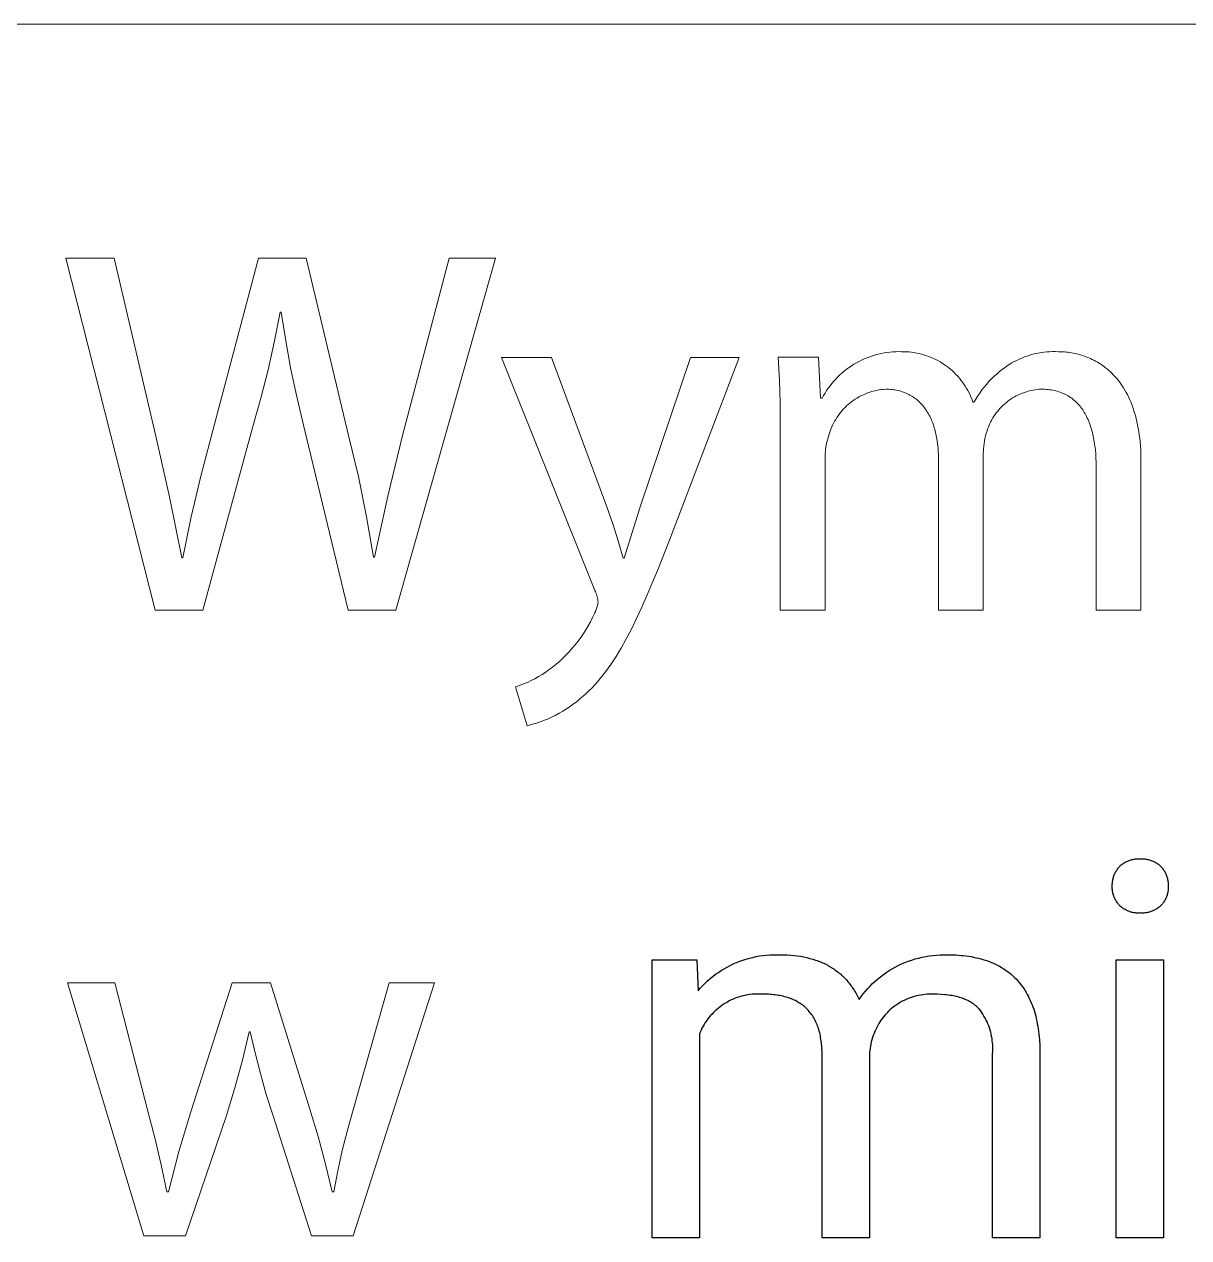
# Model space of a CAD drawing. Header units: millimetres. Extents: x 1422 to 6060, y -58 to 3182.
# Drawn here: x 5673.8 to 5777.3, y 352.6 to 460.5 of the extents above; entities that cross this region are included whole.
import ezdxf

# ---------------------------------------------------------------- set-up
doc = ezdxf.new("R2010")
doc.units = ezdxf.units.MM
doc.header["$MEASUREMENT"] = 0
doc.layers.add('Domyślny', color=7, linetype='Continuous', true_color=0x000000)

msp = doc.modelspace()

# ---------------------------------------------------------------- linework, layer by layer
at = {"layer": 'Domyślny', "color": 18, "lineweight": 15, "true_color": 0x000000}
for p, q in [((6055.35, 460.5), (4307.18, 460.5)), ((5685.45, 408.42), (5677.5, 439.71)), ((5677.5, 439.71), (5681.78, 439.71)), ((5681.78, 439.71), (5685.49, 423.88)), ((5690.46, 423.93), (5694.64, 439.71)), ((5694.64, 439.71), (5698.86, 439.71)), ((5698.86, 439.71), (5702.67, 423.84)), ((5715.71, 439.71), (5706.84, 408.42)), ((5707.44, 423.93), (5711.57, 439.71)), ((5711.57, 439.71), (5715.71, 439.71)), ((5696.54, 434.92), (5696.04, 432.35)), ((5696.65, 434.92), (5696.54, 434.92)), ((5697.05, 432.35), (5696.65, 434.92)), ((5696.04, 432.35), (5695.48, 429.79)), ((5697.51, 429.8), (5697.05, 432.35)), ((5724.54, 410.18), (5716.24, 430.89)), ((5716.24, 430.89), (5720.68, 430.89)), ((5720.68, 430.89), (5725.61, 417.61)), ((5728.59, 417.7), (5733.05, 430.89)), ((5737.36, 430.89), (5731.25, 414.88)), ((5733.05, 430.89), (5737.36, 430.89)), ((5740.96, 428.87), (5740.84, 430.9)), ((5740.84, 430.9), (5744.43, 430.9)), ((5744.43, 430.9), (5744.6, 427.26)), ((5747.57, 430.27), (5747.8, 430.41)), ((5747.8, 430.41), (5748.03, 430.53)), ((5748.03, 430.53), (5748.26, 430.65)), ((5748.26, 430.65), (5748.5, 430.75)), ((5748.5, 430.75), (5748.74, 430.86)), ((5748.74, 430.86), (5748.98, 430.95)), ((5748.98, 430.95), (5749.23, 431.03)), ((5749.23, 431.03), (5749.48, 431.11)), ((5749.48, 431.11), (5749.73, 431.17)), ((5749.73, 431.17), (5749.99, 431.23)), ((5749.99, 431.23), (5750.25, 431.28)), ((5750.25, 431.28), (5750.5, 431.32)), ((5750.5, 431.32), (5750.76, 431.35)), ((5750.76, 431.35), (5751.02, 431.38)), ((5751.02, 431.38), (5751.29, 431.39)), ((5751.29, 431.39), (5751.55, 431.4)), ((5751.55, 431.4), (5751.81, 431.39)), ((5751.81, 431.39), (5752.03, 431.39)), ((5752.03, 431.39), (5752.26, 431.39)), ((5752.26, 431.39), (5752.48, 431.37)), ((5752.48, 431.37), (5752.7, 431.35)), ((5752.7, 431.35), (5752.93, 431.31)), ((5752.93, 431.31), (5753.15, 431.27)), ((5753.15, 431.27), (5753.37, 431.23)), ((5753.37, 431.23), (5753.59, 431.17)), ((5753.59, 431.17), (5753.8, 431.11)), ((5753.8, 431.11), (5754.02, 431.04)), ((5754.02, 431.04), (5754.23, 430.97)), ((5754.23, 430.97), (5754.44, 430.89)), ((5754.44, 430.89), (5754.64, 430.8)), ((5754.64, 430.8), (5754.85, 430.7)), ((5754.85, 430.7), (5755.04, 430.6)), ((5755.04, 430.6), (5755.24, 430.48)), ((5755.24, 430.48), (5755.43, 430.37)), ((5755.43, 430.37), (5755.62, 430.24)), ((5761.39, 430.25), (5761.61, 430.39)), ((5761.61, 430.39), (5761.83, 430.51)), ((5761.83, 430.51), (5762.05, 430.62)), ((5762.05, 430.62), (5762.28, 430.73)), ((5762.28, 430.73), (5762.51, 430.83)), ((5762.51, 430.83), (5762.75, 430.93)), ((5762.75, 430.93), (5762.99, 431.01)), ((5762.99, 431.01), (5763.23, 431.09)), ((5763.23, 431.09), (5763.48, 431.16)), ((5763.48, 431.16), (5763.72, 431.22)), ((5763.72, 431.22), (5763.97, 431.27)), ((5763.97, 431.27), (5764.22, 431.31)), ((5764.22, 431.31), (5764.47, 431.35)), ((5764.47, 431.35), (5764.72, 431.37)), ((5764.72, 431.37), (5764.98, 431.39)), ((5764.98, 431.39), (5765.23, 431.4)), ((5765.23, 431.4), (5765.48, 431.4)), ((5765.48, 431.4), (5765.74, 431.39)), ((5765.74, 431.39), (5765.88, 431.39)), ((5765.88, 431.39), (5766.02, 431.39)), ((5766.02, 431.39), (5766.16, 431.38)), ((5766.16, 431.38), (5766.31, 431.37)), ((5766.31, 431.37), (5766.46, 431.36)), ((5766.46, 431.36), (5766.6, 431.34)), ((5766.6, 431.34), (5766.75, 431.32)), ((5766.75, 431.32), (5766.91, 431.3)), ((5766.91, 431.3), (5767.06, 431.27)), ((5767.06, 431.27), (5767.21, 431.24)), ((5767.21, 431.24), (5767.36, 431.2)), ((5767.36, 431.2), (5767.52, 431.17)), ((5767.52, 431.17), (5767.67, 431.12)), ((5767.67, 431.12), (5767.83, 431.08)), ((5767.83, 431.08), (5767.98, 431.03)), ((5767.98, 431.03), (5768.14, 430.97)), ((5768.14, 430.97), (5768.29, 430.91)), ((5768.29, 430.91), (5768.45, 430.85)), ((5768.45, 430.85), (5768.6, 430.78)), ((5768.6, 430.78), (5768.76, 430.71)), ((5768.76, 430.71), (5768.91, 430.63)), ((5768.91, 430.63), (5769.07, 430.55)), ((5769.07, 430.55), (5769.22, 430.46)), ((5769.22, 430.46), (5769.37, 430.37)), ((5769.37, 430.37), (5769.52, 430.28)), ((5695.48, 429.79), (5694.84, 427.25)), ((5698.06, 427.26), (5697.51, 429.8)), ((5746.14, 429.15), (5746.32, 429.33)), ((5746.32, 429.33), (5746.52, 429.5)), ((5746.52, 429.5), (5746.72, 429.67)), ((5746.72, 429.67), (5746.92, 429.83)), ((5746.92, 429.83), (5747.14, 429.99)), ((5747.14, 429.99), (5747.35, 430.13)), ((5747.35, 430.13), (5747.57, 430.27)), ((5755.62, 430.24), (5755.8, 430.11)), ((5755.8, 430.11), (5755.98, 429.98)), ((5755.98, 429.98), (5756.16, 429.84)), ((5756.16, 429.84), (5756.33, 429.69)), ((5756.33, 429.69), (5756.49, 429.54)), ((5756.49, 429.54), (5756.65, 429.38)), ((5756.65, 429.38), (5756.8, 429.21)), ((5760.03, 429.19), (5760.27, 429.41)), ((5760.27, 429.41), (5760.51, 429.62)), ((5760.51, 429.62), (5760.76, 429.82)), ((5760.76, 429.82), (5760.97, 429.97)), ((5760.97, 429.97), (5761.18, 430.12)), ((5761.18, 430.12), (5761.39, 430.25)), ((5769.52, 430.28), (5769.67, 430.17)), ((5769.67, 430.17), (5769.82, 430.07)), ((5769.82, 430.07), (5769.96, 429.96)), ((5769.96, 429.96), (5770.11, 429.84)), ((5770.11, 429.84), (5770.25, 429.72)), ((5770.25, 429.72), (5770.39, 429.59)), ((5770.39, 429.59), (5770.53, 429.45)), ((5770.53, 429.45), (5770.67, 429.31)), ((5770.67, 429.31), (5770.8, 429.17)), ((5741.02, 426.85), (5740.96, 428.87)), ((5745.29, 428.15), (5745.45, 428.36)), ((5745.45, 428.36), (5745.61, 428.56)), ((5745.61, 428.56), (5745.78, 428.76)), ((5745.78, 428.76), (5745.96, 428.96)), ((5745.96, 428.96), (5746.14, 429.15)), ((5756.8, 429.21), (5756.95, 429.04)), ((5756.95, 429.04), (5757.09, 428.87)), ((5757.09, 428.87), (5757.23, 428.69)), ((5757.23, 428.69), (5757.36, 428.51)), ((5757.36, 428.51), (5757.48, 428.32)), ((5757.48, 428.32), (5757.6, 428.13)), ((5758.95, 427.99), (5759.15, 428.24)), ((5759.15, 428.24), (5759.36, 428.49)), ((5759.36, 428.49), (5759.57, 428.73)), ((5759.57, 428.73), (5759.79, 428.96)), ((5759.79, 428.96), (5760.03, 429.19)), ((5770.8, 429.17), (5770.94, 429.02)), ((5770.94, 429.02), (5771.07, 428.86)), ((5771.07, 428.86), (5771.19, 428.7)), ((5771.19, 428.7), (5771.32, 428.53)), ((5771.32, 428.53), (5771.44, 428.35)), ((5771.44, 428.35), (5771.55, 428.17)), ((5694.84, 427.25), (5694.13, 424.73)), ((5698.67, 424.73), (5698.06, 427.26)), ((5744.6, 427.26), (5744.75, 427.26)), ((5744.75, 427.26), (5744.88, 427.49)), ((5744.88, 427.49), (5745.01, 427.71)), ((5745.01, 427.71), (5745.15, 427.93)), ((5745.15, 427.93), (5745.29, 428.15)), ((5747.68, 427.17), (5747.52, 427.06)), ((5747.85, 427.27), (5747.68, 427.17)), ((5748.01, 427.37), (5747.85, 427.27)), ((5748.18, 427.46), (5748.01, 427.37)), ((5748.36, 427.54), (5748.18, 427.46)), ((5748.53, 427.62), (5748.36, 427.54)), ((5748.71, 427.7), (5748.53, 427.62)), ((5748.89, 427.76), (5748.71, 427.7)), ((5749.08, 427.82), (5748.89, 427.76)), ((5749.26, 427.88), (5749.08, 427.82)), ((5749.45, 427.92), (5749.26, 427.88)), ((5749.64, 427.96), (5749.45, 427.92)), ((5749.83, 428), (5749.64, 427.96)), ((5750.02, 428.02), (5749.83, 428)), ((5750.21, 428.04), (5750.02, 428.02)), ((5750.4, 428.06), (5750.21, 428.04)), ((5750.55, 428.06), (5750.4, 428.06)), ((5750.69, 428.05), (5750.55, 428.06)), ((5750.83, 428.04), (5750.69, 428.05)), ((5750.97, 428.03), (5750.83, 428.04)), ((5751.11, 428.01), (5750.97, 428.03)), ((5751.24, 427.99), (5751.11, 428.01)), ((5751.37, 427.97), (5751.24, 427.99)), ((5751.5, 427.94), (5751.37, 427.97)), ((5751.63, 427.91), (5751.5, 427.94)), ((5751.75, 427.87), (5751.63, 427.91)), ((5751.87, 427.84), (5751.75, 427.87)), ((5751.99, 427.79), (5751.87, 427.84)), ((5752.11, 427.75), (5751.99, 427.79)), ((5752.23, 427.7), (5752.11, 427.75)), ((5752.34, 427.65), (5752.23, 427.7)), ((5752.45, 427.6), (5752.34, 427.65)), ((5752.56, 427.54), (5752.45, 427.6)), ((5752.67, 427.48), (5752.56, 427.54)), ((5752.77, 427.41), (5752.67, 427.48)), ((5752.87, 427.35), (5752.77, 427.41)), ((5752.97, 427.27), (5752.87, 427.35)), ((5753.07, 427.2), (5752.97, 427.27)), ((5753.17, 427.13), (5753.07, 427.2)), ((5753.26, 427.05), (5753.17, 427.13)), ((5757.6, 428.13), (5757.71, 427.93)), ((5757.71, 427.93), (5757.81, 427.73)), ((5757.81, 427.73), (5757.91, 427.53)), ((5757.91, 427.53), (5758, 427.32)), ((5758, 427.32), (5758.08, 427.11)), ((5758.25, 426.9), (5758.41, 427.18)), ((5758.41, 427.18), (5758.58, 427.46)), ((5758.58, 427.46), (5758.76, 427.72)), ((5758.76, 427.72), (5758.95, 427.99)), ((5761.53, 427.18), (5761.38, 427.08)), ((5761.68, 427.28), (5761.53, 427.18)), ((5761.84, 427.37), (5761.68, 427.28)), ((5761.99, 427.46), (5761.84, 427.37)), ((5762.16, 427.54), (5761.99, 427.46)), ((5762.32, 427.61), (5762.16, 427.54)), ((5762.49, 427.68), (5762.32, 427.61)), ((5762.65, 427.75), (5762.49, 427.68)), ((5762.82, 427.8), (5762.65, 427.75)), ((5763, 427.86), (5762.82, 427.8)), ((5763.17, 427.9), (5763, 427.86)), ((5763.35, 427.95), (5763.17, 427.9)), ((5763.52, 427.98), (5763.35, 427.95)), ((5763.7, 428.01), (5763.52, 427.98)), ((5763.88, 428.03), (5763.7, 428.01)), ((5764.06, 428.05), (5763.88, 428.03)), ((5764.24, 428.06), (5764.06, 428.05)), ((5764.39, 428.06), (5764.24, 428.06)), ((5764.54, 428.05), (5764.39, 428.06)), ((5764.69, 428.04), (5764.54, 428.05)), ((5764.84, 428.03), (5764.69, 428.04)), ((5764.98, 428.01), (5764.84, 428.03)), ((5765.12, 427.99), (5764.98, 428.01)), ((5765.26, 427.97), (5765.12, 427.99)), ((5765.4, 427.94), (5765.26, 427.97)), ((5765.53, 427.91), (5765.4, 427.94)), ((5765.66, 427.87), (5765.53, 427.91)), ((5765.79, 427.83), (5765.66, 427.87)), ((5765.92, 427.79), (5765.79, 427.83)), ((5766.04, 427.74), (5765.92, 427.79)), ((5766.16, 427.69), (5766.04, 427.74)), ((5766.28, 427.64), (5766.16, 427.69)), ((5766.4, 427.58), (5766.28, 427.64)), ((5766.51, 427.52), (5766.4, 427.58)), ((5766.62, 427.46), (5766.51, 427.52)), ((5766.73, 427.39), (5766.62, 427.46)), ((5766.84, 427.32), (5766.73, 427.39)), ((5766.94, 427.25), (5766.84, 427.32)), ((5767.04, 427.17), (5766.94, 427.25)), ((5767.14, 427.09), (5767.04, 427.17)), ((5771.55, 428.17), (5771.67, 427.98)), ((5771.67, 427.98), (5771.78, 427.78)), ((5771.78, 427.78), (5771.89, 427.58)), ((5771.89, 427.58), (5771.99, 427.37)), ((5771.99, 427.37), (5772.09, 427.16)), ((5772.09, 427.16), (5772.19, 426.94)), ((5741.03, 424.82), (5741.02, 426.85)), ((5746.52, 426.16), (5746.4, 426.01)), ((5746.65, 426.3), (5746.52, 426.16)), ((5746.79, 426.44), (5746.65, 426.3)), ((5746.92, 426.58), (5746.79, 426.44)), ((5747.07, 426.71), (5746.92, 426.58)), ((5747.22, 426.83), (5747.07, 426.71)), ((5747.37, 426.95), (5747.22, 426.83)), ((5747.52, 427.06), (5747.37, 426.95)), ((5753.35, 426.96), (5753.26, 427.05)), ((5753.44, 426.88), (5753.35, 426.96)), ((5753.52, 426.79), (5753.44, 426.88)), ((5753.61, 426.7), (5753.52, 426.79)), ((5753.69, 426.61), (5753.61, 426.7)), ((5753.77, 426.51), (5753.69, 426.61)), ((5753.84, 426.41), (5753.77, 426.51)), ((5753.92, 426.31), (5753.84, 426.41)), ((5753.99, 426.21), (5753.92, 426.31)), ((5754.06, 426.1), (5753.99, 426.21)), ((5754.13, 425.99), (5754.06, 426.1)), ((5758.08, 427.11), (5758.15, 426.9)), ((5758.15, 426.9), (5758.25, 426.9)), ((5760.34, 426.09), (5760.22, 425.95)), ((5760.45, 426.23), (5760.34, 426.09)), ((5760.57, 426.36), (5760.45, 426.23)), ((5760.7, 426.49), (5760.57, 426.36)), ((5760.82, 426.62), (5760.7, 426.49)), ((5760.96, 426.74), (5760.82, 426.62)), ((5761.1, 426.86), (5760.96, 426.74)), ((5761.24, 426.97), (5761.1, 426.86)), ((5761.38, 427.08), (5761.24, 426.97)), ((5767.24, 427.01), (5767.14, 427.09)), ((5767.33, 426.92), (5767.24, 427.01)), ((5767.42, 426.83), (5767.33, 426.92)), ((5767.51, 426.73), (5767.42, 426.83)), ((5767.6, 426.64), (5767.51, 426.73)), ((5767.68, 426.54), (5767.6, 426.64)), ((5767.76, 426.43), (5767.68, 426.54)), ((5767.84, 426.33), (5767.76, 426.43)), ((5767.92, 426.22), (5767.84, 426.33)), ((5767.99, 426.1), (5767.92, 426.22)), ((5768.06, 425.99), (5767.99, 426.1)), ((5772.19, 426.94), (5772.28, 426.71)), ((5772.28, 426.71), (5772.37, 426.47)), ((5772.37, 426.47), (5772.45, 426.23)), ((5772.45, 426.23), (5772.53, 425.97)), ((5745.77, 425.04), (5745.68, 424.87)), ((5745.86, 425.21), (5745.77, 425.04)), ((5745.96, 425.38), (5745.86, 425.21)), ((5746.06, 425.54), (5745.96, 425.38)), ((5746.17, 425.7), (5746.06, 425.54)), ((5746.28, 425.86), (5746.17, 425.7)), ((5746.4, 426.01), (5746.28, 425.86)), ((5754.2, 425.88), (5754.13, 425.99)), ((5754.26, 425.76), (5754.2, 425.88)), ((5754.32, 425.65), (5754.26, 425.76)), ((5754.38, 425.53), (5754.32, 425.65)), ((5754.43, 425.41), (5754.38, 425.53)), ((5754.49, 425.28), (5754.43, 425.41)), ((5754.54, 425.16), (5754.49, 425.28)), ((5754.59, 425.03), (5754.54, 425.16)), ((5754.64, 424.9), (5754.59, 425.03)), ((5759.67, 425.02), (5759.59, 424.86)), ((5759.75, 425.19), (5759.67, 425.02)), ((5759.83, 425.34), (5759.75, 425.19)), ((5759.92, 425.5), (5759.83, 425.34)), ((5760.02, 425.65), (5759.92, 425.5)), ((5760.12, 425.8), (5760.02, 425.65)), ((5760.22, 425.95), (5760.12, 425.8)), ((5768.13, 425.87), (5768.06, 425.99)), ((5768.2, 425.74), (5768.13, 425.87)), ((5768.27, 425.62), (5768.2, 425.74)), ((5768.33, 425.49), (5768.27, 425.62)), ((5768.39, 425.36), (5768.33, 425.49)), ((5768.45, 425.22), (5768.39, 425.36)), ((5768.5, 425.09), (5768.45, 425.22)), ((5768.55, 424.94), (5768.5, 425.09)), ((5772.53, 425.97), (5772.61, 425.72)), ((5772.61, 425.72), (5772.68, 425.45)), ((5772.68, 425.45), (5772.74, 425.18)), ((5772.74, 425.18), (5772.8, 424.9)), ((5689.5, 420.34), (5690.46, 423.93)), ((5694.13, 424.73), (5689.67, 408.42)), ((5702.61, 408.42), (5698.67, 424.73)), ((5706.12, 418.54), (5707.44, 423.93)), ((5741.03, 408.42), (5741.03, 424.82)), ((5745.35, 423.97), (5745.29, 423.79)), ((5745.41, 424.15), (5745.35, 423.97)), ((5745.47, 424.34), (5745.41, 424.15)), ((5745.53, 424.52), (5745.47, 424.34)), ((5745.61, 424.7), (5745.53, 424.52)), ((5745.68, 424.87), (5745.61, 424.7)), ((5754.68, 424.77), (5754.64, 424.9)), ((5754.72, 424.63), (5754.68, 424.77)), ((5754.76, 424.5), (5754.72, 424.63)), ((5754.8, 424.36), (5754.76, 424.5)), ((5754.84, 424.22), (5754.8, 424.36)), ((5754.87, 424.08), (5754.84, 424.22)), ((5754.9, 423.93), (5754.87, 424.08)), ((5754.93, 423.78), (5754.9, 423.93)), ((5759.28, 423.91), (5759.23, 423.68)), ((5759.34, 424.13), (5759.28, 423.91)), ((5759.41, 424.35), (5759.34, 424.13)), ((5759.46, 424.52), (5759.41, 424.35)), ((5759.53, 424.69), (5759.46, 424.52)), ((5759.59, 424.86), (5759.53, 424.69)), ((5768.6, 424.8), (5768.55, 424.94)), ((5768.65, 424.65), (5768.6, 424.8)), ((5768.7, 424.5), (5768.65, 424.65)), ((5768.74, 424.35), (5768.7, 424.5)), ((5768.78, 424.2), (5768.74, 424.35)), ((5768.82, 424.04), (5768.78, 424.2)), ((5768.86, 423.88), (5768.82, 424.04)), ((5772.8, 424.9), (5772.86, 424.61)), ((5772.86, 424.61), (5772.91, 424.31)), ((5772.91, 424.31), (5772.95, 424.01)), ((5772.95, 424.01), (5772.99, 423.7)), ((5685.49, 423.88), (5686.71, 418.49)), ((5702.67, 423.84), (5703.51, 420.29)), ((5745.09, 422.89), (5745.06, 422.71)), ((5745.12, 423.08), (5745.09, 422.89)), ((5745.15, 423.26), (5745.12, 423.08)), ((5745.19, 423.44), (5745.15, 423.26)), ((5745.24, 423.62), (5745.19, 423.44)), ((5745.29, 423.79), (5745.24, 423.62)), ((5754.98, 423.49), (5754.93, 423.78)), ((5755.02, 423.18), (5754.98, 423.49)), ((5755.06, 422.87), (5755.02, 423.18)), ((5755.08, 422.55), (5755.06, 422.87)), ((5759.13, 423), (5759.1, 422.77)), ((5759.15, 423.23), (5759.13, 423)), ((5759.19, 423.46), (5759.15, 423.23)), ((5759.23, 423.68), (5759.19, 423.46)), ((5768.89, 423.71), (5768.86, 423.88)), ((5768.95, 423.38), (5768.89, 423.71)), ((5769, 423.03), (5768.95, 423.38)), ((5769.05, 422.67), (5769, 423.03)), ((5772.99, 423.7), (5773.03, 423.38)), ((5773.03, 423.38), (5773.05, 423.05)), ((5773.05, 423.05), (5773.08, 422.71)), ((5745.04, 422.53), (5745.03, 422.34)), ((5745.03, 422.34), (5745.03, 422.16)), ((5745.03, 422.16), (5745.03, 421.97)), ((5745.03, 421.97), (5745.03, 408.42)), ((5745.06, 422.71), (5745.04, 422.53)), ((5755.09, 422.23), (5755.08, 422.55)), ((5755.1, 421.9), (5755.09, 422.23)), ((5755.1, 408.42), (5755.1, 421.9)), ((5759.09, 422.54), (5759.08, 422.31)), ((5759.08, 422.31), (5759.08, 408.42)), ((5759.1, 422.77), (5759.09, 422.54)), ((5769.08, 422.31), (5769.05, 422.67)), ((5769.1, 421.93), (5769.08, 422.31)), ((5769.11, 421.54), (5769.1, 421.93)), ((5773.08, 422.71), (5773.09, 422.37)), ((5773.09, 422.37), (5773.1, 422.01)), ((5773.1, 422.01), (5773.1, 421.65)), ((5769.12, 421.14), (5769.11, 421.54)), ((5769.12, 408.42), (5769.12, 421.14)), ((5773.1, 421.65), (5773.1, 408.42)), ((5688.64, 416.72), (5689.5, 420.34)), ((5703.51, 420.29), (5704.24, 416.71)), ((5704.94, 413.12), (5706.12, 418.54)), ((5686.71, 418.49), (5687.8, 413.07)), ((5725.61, 417.61), (5726.13, 416.1)), ((5727.14, 413.03), (5728.59, 417.7)), ((5687.89, 413.07), (5688.64, 416.72)), ((5704.24, 416.71), (5704.85, 413.12)), ((5726.13, 416.1), (5726.61, 414.57)), ((5726.61, 414.57), (5727.05, 413.03)), ((5731.25, 414.88), (5730.19, 412.16)), ((5704.85, 413.12), (5704.94, 413.12)), ((5687.8, 413.07), (5687.89, 413.07)), ((5727.05, 413.03), (5727.14, 413.03)), ((5730.19, 412.16), (5729.19, 409.77)), ((5724.59, 410.07), (5724.54, 410.18)), ((5724.63, 409.96), (5724.59, 410.07)), ((5724.67, 409.84), (5724.63, 409.96)), ((5724.71, 409.72), (5724.67, 409.84)), ((5724.74, 409.6), (5724.71, 409.72)), ((5724.77, 409.48), (5724.74, 409.6)), ((5724.75, 408.75), (5724.77, 408.84)), ((5724.79, 409.36), (5724.77, 409.48)), ((5724.77, 408.84), (5724.79, 408.93)), ((5724.81, 409.24), (5724.79, 409.36)), ((5724.79, 408.93), (5724.81, 409.02)), ((5724.82, 409.12), (5724.81, 409.24)), ((5724.81, 409.02), (5724.82, 409.12)), ((5729.19, 409.77), (5728.72, 408.69)), ((5689.67, 408.42), (5685.45, 408.42)), ((5706.84, 408.42), (5702.61, 408.42)), ((5724.14, 407.39), (5724.33, 407.76)), ((5724.33, 407.76), (5724.5, 408.13)), ((5724.5, 408.13), (5724.54, 408.21)), ((5724.54, 408.21), (5724.59, 408.3)), ((5724.59, 408.3), (5724.62, 408.39)), ((5724.62, 408.39), (5724.66, 408.47)), ((5724.66, 408.47), (5724.69, 408.56)), ((5724.69, 408.56), (5724.72, 408.65)), ((5724.72, 408.65), (5724.75, 408.75)), ((5728.72, 408.69), (5728.25, 407.68)), ((5745.03, 408.42), (5741.03, 408.42)), ((5759.08, 408.42), (5755.1, 408.42)), ((5773.1, 408.42), (5769.12, 408.42)), ((5723.52, 406.33), (5723.74, 406.68)), ((5723.74, 406.68), (5723.94, 407.03)), ((5723.94, 407.03), (5724.14, 407.39)), ((5727.79, 406.73), (5727.33, 405.86)), ((5728.25, 407.68), (5727.79, 406.73)), ((5722.79, 405.34), (5723.04, 405.66)), ((5723.04, 405.66), (5723.28, 406)), ((5723.28, 406), (5723.52, 406.33)), ((5727.33, 405.86), (5726.87, 405.04)), ((5721.97, 404.42), (5722.26, 404.72)), ((5722.26, 404.72), (5722.53, 405.03)), ((5722.53, 405.03), (5722.79, 405.34)), ((5726.64, 404.66), (5726.42, 404.29)), ((5726.87, 405.04), (5726.64, 404.66)), ((5720.78, 403.35), (5721.07, 403.59)), ((5721.07, 403.59), (5721.38, 403.86)), ((5721.38, 403.86), (5721.68, 404.14)), ((5721.68, 404.14), (5721.97, 404.42)), ((5725.96, 403.59), (5725.73, 403.26)), ((5726.19, 403.93), (5725.96, 403.59)), ((5726.42, 404.29), (5726.19, 403.93)), ((5718.88, 402.16), (5719.21, 402.33)), ((5719.21, 402.33), (5719.54, 402.52)), ((5719.54, 402.52), (5719.86, 402.71)), ((5719.86, 402.71), (5720.17, 402.91)), ((5720.17, 402.91), (5720.48, 403.13)), ((5720.48, 403.13), (5720.78, 403.35)), ((5725.02, 402.34), (5724.78, 402.06)), ((5725.26, 402.64), (5725.02, 402.34)), ((5725.49, 402.94), (5725.26, 402.64)), ((5725.73, 403.26), (5725.49, 402.94)), ((5717.49, 401.6), (5717.84, 401.72)), ((5718.51, 398.15), (5717.49, 401.6)), ((5717.84, 401.72), (5718.19, 401.86)), ((5718.19, 401.86), (5718.54, 402)), ((5718.54, 402), (5718.88, 402.16)), ((5724.04, 401.28), (5723.78, 401.04)), ((5724.29, 401.53), (5724.04, 401.28)), ((5724.54, 401.79), (5724.29, 401.53)), ((5724.78, 402.06), (5724.54, 401.79)), ((5722.95, 400.31), (5722.64, 400.08)), ((5723.24, 400.56), (5722.95, 400.31)), ((5723.53, 400.81), (5723.24, 400.56)), ((5723.78, 401.04), (5723.53, 400.81)), ((5721.36, 399.25), (5721.02, 399.07)), ((5721.69, 399.44), (5721.36, 399.25)), ((5722.01, 399.64), (5721.69, 399.44)), ((5722.33, 399.85), (5722.01, 399.64)), ((5722.64, 400.08), (5722.33, 399.85)), ((5718.88, 398.25), (5718.51, 398.15)), ((5719.25, 398.35), (5718.88, 398.25)), ((5719.61, 398.47), (5719.25, 398.35)), ((5719.97, 398.6), (5719.61, 398.47)), ((5720.32, 398.74), (5719.97, 398.6)), ((5720.67, 398.9), (5720.32, 398.74)), ((5721.02, 399.07), (5720.67, 398.9)), ((5684.43, 352.82), (5677.65, 375.29)), ((5677.65, 375.29), (5681.84, 375.29)), ((5681.84, 375.29), (5684.79, 363.88)), ((5688.6, 363.83), (5692.28, 375.29)), ((5692.28, 375.29), (5695.7, 375.29)), ((5695.7, 375.29), (5699.18, 364.06)), ((5703.04, 364.02), (5706.24, 375.29)), ((5710.28, 375.29), (5703.04, 352.82)), ((5706.24, 375.29), (5710.28, 375.29)), ((5693.8, 370.94), (5693.21, 368.43)), ((5693.9, 370.94), (5693.8, 370.94)), ((5694.32, 369.07), (5693.9, 370.94)), ((5694.79, 367.22), (5694.32, 369.07)), ((5693.21, 368.43), (5692.53, 365.95)), ((5695.32, 365.38), (5694.79, 367.22)), ((5692.53, 365.95), (5691.77, 363.49)), ((5695.89, 363.55), (5695.32, 365.38)), ((5684.79, 363.88), (5685.41, 361.51)), ((5687.54, 360.3), (5688.6, 363.83)), ((5691.77, 363.49), (5688.14, 352.82)), ((5699.33, 352.82), (5695.89, 363.55)), ((5699.18, 364.06), (5699.92, 361.64)), ((5702.53, 362.21), (5703.04, 364.02)), ((5685.41, 361.51), (5685.98, 359.13)), ((5699.92, 361.64), (5700.59, 359.19)), ((5702.08, 360.4), (5702.53, 362.21)), ((5686.61, 356.73), (5687.54, 360.3)), ((5701.68, 358.57), (5702.08, 360.4)), ((5700.59, 359.19), (5701.19, 356.73)), ((5685.98, 359.13), (5686.48, 356.73)), ((5701.32, 356.73), (5701.68, 358.57)), ((5686.48, 356.73), (5686.61, 356.73)), ((5701.19, 356.73), (5701.32, 356.73)), ((5688.14, 352.82), (5684.43, 352.82)), ((5703.04, 352.82), (5699.33, 352.82))]:
    msp.add_line(p, q, dxfattribs=at)
at = {"layer": 'Domyślny'}
for p, q in [((5771.91, 386.12), (5771.99, 386.15)), ((5771.99, 386.15), (5772.06, 386.18)), ((5772.06, 386.18), (5772.14, 386.21)), ((5772.14, 386.21), (5772.22, 386.23)), ((5772.22, 386.23), (5772.3, 386.25)), ((5772.3, 386.25), (5772.38, 386.27)), ((5772.38, 386.27), (5772.46, 386.29)), ((5772.46, 386.29), (5772.54, 386.3)), ((5772.54, 386.3), (5772.62, 386.31)), ((5772.62, 386.31), (5772.7, 386.32)), ((5772.7, 386.32), (5772.78, 386.32)), ((5772.78, 386.32), (5772.86, 386.32)), ((5772.86, 386.32), (5772.95, 386.32)), ((5772.95, 386.32), (5773.03, 386.32)), ((5773.03, 386.32), (5773.11, 386.32)), ((5773.11, 386.32), (5773.19, 386.32)), ((5773.19, 386.32), (5773.27, 386.32)), ((5773.27, 386.32), (5773.36, 386.32)), ((5773.36, 386.32), (5773.44, 386.31)), ((5773.44, 386.31), (5773.52, 386.3)), ((5773.52, 386.3), (5773.6, 386.29)), ((5773.6, 386.29), (5773.68, 386.27)), ((5773.68, 386.27), (5773.76, 386.25)), ((5773.76, 386.25), (5773.84, 386.23)), ((5773.84, 386.23), (5773.92, 386.21)), ((5773.92, 386.21), (5774, 386.18)), ((5774, 386.18), (5774.08, 386.15)), ((5774.08, 386.15), (5774.15, 386.12)), ((5770.8, 385.05), (5770.84, 385.12)), ((5770.84, 385.12), (5770.88, 385.2)), ((5770.88, 385.2), (5770.92, 385.27)), ((5770.92, 385.27), (5770.97, 385.34)), ((5770.97, 385.34), (5771.02, 385.41)), ((5771.02, 385.41), (5771.07, 385.48)), ((5771.07, 385.48), (5771.12, 385.55)), ((5771.12, 385.55), (5771.17, 385.61)), ((5771.17, 385.61), (5771.23, 385.67)), ((5771.23, 385.67), (5771.29, 385.73)), ((5771.29, 385.73), (5771.35, 385.78)), ((5771.35, 385.78), (5771.42, 385.83)), ((5771.42, 385.83), (5771.48, 385.88)), ((5771.48, 385.88), (5771.55, 385.93)), ((5771.55, 385.93), (5771.62, 385.97)), ((5771.62, 385.97), (5771.69, 386.01)), ((5771.69, 386.01), (5771.76, 386.05)), ((5771.76, 386.05), (5771.84, 386.09)), ((5771.84, 386.09), (5771.91, 386.12)), ((5774.15, 386.12), (5774.23, 386.09)), ((5774.23, 386.09), (5774.3, 386.05)), ((5774.3, 386.05), (5774.37, 386.01)), ((5774.37, 386.01), (5774.44, 385.97)), ((5774.44, 385.97), (5774.51, 385.93)), ((5774.51, 385.93), (5774.58, 385.88)), ((5774.58, 385.88), (5774.65, 385.83)), ((5774.65, 385.83), (5774.71, 385.78)), ((5774.71, 385.78), (5774.77, 385.73)), ((5774.77, 385.73), (5774.83, 385.67)), ((5774.83, 385.67), (5774.89, 385.61)), ((5774.89, 385.61), (5774.95, 385.55)), ((5774.95, 385.55), (5775, 385.48)), ((5775, 385.48), (5775.05, 385.41)), ((5775.05, 385.41), (5775.1, 385.34)), ((5775.1, 385.34), (5775.15, 385.27)), ((5775.15, 385.27), (5775.19, 385.2)), ((5775.19, 385.2), (5775.24, 385.12)), ((5775.24, 385.12), (5775.27, 385.05)), ((5770.55, 384.06), (5770.56, 384.14)), ((5770.55, 383.97), (5770.55, 384.06)), ((5770.56, 384.23), (5770.57, 384.31)), ((5770.56, 384.14), (5770.56, 384.23)), ((5770.57, 384.31), (5770.59, 384.4)), ((5770.59, 384.4), (5770.6, 384.48)), ((5770.6, 384.48), (5770.62, 384.56)), ((5770.62, 384.56), (5770.65, 384.65)), ((5770.65, 384.65), (5770.67, 384.73)), ((5770.67, 384.73), (5770.7, 384.81)), ((5770.7, 384.81), (5770.73, 384.89)), ((5770.73, 384.89), (5770.76, 384.97)), ((5770.76, 384.97), (5770.8, 385.05)), ((5775.27, 385.05), (5775.31, 384.97)), ((5775.31, 384.97), (5775.34, 384.89)), ((5775.34, 384.89), (5775.38, 384.81)), ((5775.38, 384.81), (5775.4, 384.73)), ((5775.4, 384.73), (5775.43, 384.65)), ((5775.43, 384.65), (5775.45, 384.57)), ((5775.45, 384.57), (5775.47, 384.48)), ((5775.47, 384.48), (5775.49, 384.4)), ((5775.49, 384.4), (5775.5, 384.31)), ((5775.5, 384.31), (5775.51, 384.23)), ((5775.51, 384.23), (5775.52, 384.14)), ((5775.52, 384.14), (5775.53, 384.06)), ((5775.53, 384.06), (5775.53, 383.97)), ((5770.55, 383.89), (5770.55, 383.97)), ((5770.55, 383.81), (5770.55, 383.89)), ((5770.55, 383.73), (5770.55, 383.81)), ((5770.55, 383.64), (5770.55, 383.73)), ((5770.56, 383.56), (5770.55, 383.64)), ((5770.57, 383.48), (5770.56, 383.56)), ((5770.58, 383.4), (5770.57, 383.48)), ((5770.6, 383.32), (5770.58, 383.4)), ((5770.61, 383.25), (5770.6, 383.32)), ((5770.63, 383.17), (5770.61, 383.25)), ((5770.66, 383.09), (5770.63, 383.17)), ((5770.68, 383.01), (5770.66, 383.09)), ((5770.71, 382.94), (5770.68, 383.01)), ((5770.74, 382.86), (5770.71, 382.94)), ((5775.36, 382.94), (5775.33, 382.86)), ((5775.39, 383.01), (5775.36, 382.94)), ((5775.42, 383.09), (5775.39, 383.01)), ((5775.44, 383.17), (5775.42, 383.09)), ((5775.46, 383.24), (5775.44, 383.17)), ((5775.48, 383.32), (5775.46, 383.24)), ((5775.49, 383.4), (5775.48, 383.32)), ((5775.51, 383.48), (5775.49, 383.4)), ((5775.52, 383.56), (5775.51, 383.48)), ((5775.53, 383.72), (5775.52, 383.64)), ((5775.52, 383.64), (5775.52, 383.56)), ((5775.53, 383.97), (5775.53, 383.89)), ((5775.53, 383.89), (5775.53, 383.81)), ((5775.53, 383.81), (5775.53, 383.72)), ((5770.77, 382.79), (5770.74, 382.86)), ((5770.81, 382.72), (5770.77, 382.79)), ((5770.85, 382.64), (5770.81, 382.72)), ((5770.89, 382.57), (5770.85, 382.64)), ((5770.93, 382.51), (5770.89, 382.57)), ((5770.97, 382.44), (5770.93, 382.51)), ((5771.02, 382.37), (5770.97, 382.44)), ((5771.07, 382.31), (5771.02, 382.37)), ((5771.12, 382.25), (5771.07, 382.31)), ((5771.17, 382.19), (5771.12, 382.25)), ((5771.23, 382.13), (5771.17, 382.19)), ((5771.29, 382.07), (5771.23, 382.13)), ((5771.36, 382.02), (5771.29, 382.07)), ((5771.42, 381.97), (5771.36, 382.02)), ((5771.49, 381.93), (5771.42, 381.97)), ((5771.56, 381.88), (5771.49, 381.93)), ((5771.62, 381.84), (5771.56, 381.88)), ((5771.7, 381.8), (5771.62, 381.84)), ((5774.44, 381.84), (5774.37, 381.8)), ((5774.51, 381.88), (5774.44, 381.84)), ((5774.58, 381.93), (5774.51, 381.88)), ((5774.64, 381.97), (5774.58, 381.93)), ((5774.71, 382.02), (5774.64, 381.97)), ((5774.77, 382.08), (5774.71, 382.02)), ((5774.83, 382.13), (5774.77, 382.08)), ((5774.89, 382.19), (5774.83, 382.13)), ((5774.95, 382.25), (5774.89, 382.19)), ((5775, 382.31), (5774.95, 382.25)), ((5775.05, 382.37), (5775, 382.31)), ((5775.1, 382.44), (5775.05, 382.37)), ((5775.14, 382.5), (5775.1, 382.44)), ((5775.18, 382.57), (5775.14, 382.5)), ((5775.22, 382.64), (5775.18, 382.57)), ((5775.26, 382.71), (5775.22, 382.64)), ((5775.3, 382.79), (5775.26, 382.71)), ((5775.33, 382.86), (5775.3, 382.79)), ((5771.77, 381.76), (5771.7, 381.8)), ((5771.84, 381.72), (5771.77, 381.76)), ((5771.91, 381.69), (5771.84, 381.72)), ((5771.99, 381.66), (5771.91, 381.69)), ((5772.07, 381.63), (5771.99, 381.66)), ((5772.14, 381.61), (5772.07, 381.63)), ((5772.22, 381.58), (5772.14, 381.61)), ((5772.3, 381.56), (5772.22, 381.58)), ((5772.38, 381.55), (5772.3, 381.56)), ((5772.46, 381.53), (5772.38, 381.55)), ((5772.54, 381.52), (5772.46, 381.53)), ((5772.62, 381.51), (5772.54, 381.52)), ((5772.7, 381.5), (5772.62, 381.51)), ((5772.78, 381.5), (5772.7, 381.5)), ((5772.87, 381.5), (5772.78, 381.5)), ((5772.95, 381.5), (5772.87, 381.5)), ((5773.03, 381.51), (5772.95, 381.5)), ((5773.11, 381.5), (5773.03, 381.51)), ((5773.19, 381.5), (5773.11, 381.5)), ((5773.27, 381.5), (5773.19, 381.5)), ((5773.36, 381.5), (5773.27, 381.5)), ((5773.44, 381.51), (5773.36, 381.5)), ((5773.52, 381.52), (5773.44, 381.51)), ((5773.6, 381.53), (5773.52, 381.52)), ((5773.68, 381.55), (5773.6, 381.53)), ((5773.76, 381.56), (5773.68, 381.55)), ((5773.84, 381.58), (5773.76, 381.56)), ((5773.92, 381.61), (5773.84, 381.58)), ((5773.99, 381.63), (5773.92, 381.61)), ((5774.07, 381.66), (5773.99, 381.63)), ((5774.15, 381.69), (5774.07, 381.66)), ((5774.22, 381.72), (5774.15, 381.69)), ((5774.3, 381.76), (5774.22, 381.72)), ((5774.37, 381.8), (5774.3, 381.76)), ((5738.29, 377.49), (5738.58, 377.56)), ((5738.58, 377.56), (5738.88, 377.63)), ((5738.88, 377.63), (5739.18, 377.68)), ((5739.18, 377.68), (5739.49, 377.72)), ((5739.49, 377.72), (5739.79, 377.76)), ((5739.79, 377.76), (5740.09, 377.78)), ((5740.09, 377.78), (5740.4, 377.79)), ((5740.4, 377.79), (5740.71, 377.79)), ((5740.71, 377.79), (5741.01, 377.79)), ((5741.01, 377.79), (5741.33, 377.78)), ((5741.33, 377.78), (5741.64, 377.77)), ((5741.64, 377.77), (5741.95, 377.75)), ((5741.95, 377.75), (5742.25, 377.73)), ((5742.25, 377.73), (5742.54, 377.69)), ((5742.54, 377.69), (5742.83, 377.65)), ((5742.83, 377.65), (5743.11, 377.6)), ((5743.11, 377.6), (5743.39, 377.54)), ((5743.39, 377.54), (5743.65, 377.47)), ((5753.33, 377.5), (5753.65, 377.58)), ((5753.65, 377.58), (5753.96, 377.64)), ((5753.96, 377.64), (5754.28, 377.69)), ((5754.28, 377.69), (5754.6, 377.73)), ((5754.6, 377.73), (5754.92, 377.76)), ((5754.92, 377.76), (5755.24, 377.78)), ((5755.24, 377.78), (5755.56, 377.79)), ((5755.56, 377.79), (5755.89, 377.79)), ((5755.89, 377.79), (5756.38, 377.78)), ((5756.38, 377.78), (5756.63, 377.77)), ((5756.63, 377.77), (5756.87, 377.75)), ((5756.87, 377.75), (5757.1, 377.73)), ((5757.1, 377.73), (5757.33, 377.71)), ((5757.33, 377.71), (5757.56, 377.68)), ((5757.56, 377.68), (5757.79, 377.65)), ((5757.79, 377.65), (5758.01, 377.62)), ((5758.01, 377.62), (5758.22, 377.58)), ((5758.22, 377.58), (5758.43, 377.53)), ((5758.43, 377.53), (5758.64, 377.48)), ((5729.62, 352.64), (5729.62, 377.35)), ((5729.62, 377.35), (5733.6, 377.35)), ((5733.6, 377.35), (5733.71, 374.59)), ((5735.78, 376.39), (5736.04, 376.55)), ((5736.04, 376.55), (5736.3, 376.7)), ((5736.3, 376.7), (5736.58, 376.84)), ((5736.58, 376.84), (5736.85, 376.97)), ((5736.85, 376.97), (5737.13, 377.09)), ((5737.13, 377.09), (5737.42, 377.21)), ((5737.42, 377.21), (5737.7, 377.31)), ((5737.7, 377.31), (5737.99, 377.4)), ((5737.99, 377.4), (5738.29, 377.49)), ((5743.65, 377.47), (5743.92, 377.4)), ((5743.92, 377.4), (5744.17, 377.32)), ((5744.17, 377.32), (5744.3, 377.27)), ((5744.3, 377.27), (5744.42, 377.23)), ((5744.42, 377.23), (5744.54, 377.18)), ((5744.54, 377.18), (5744.66, 377.13)), ((5744.66, 377.13), (5744.78, 377.08)), ((5744.78, 377.08), (5744.9, 377.03)), ((5744.9, 377.03), (5745.01, 376.97)), ((5745.01, 376.97), (5745.13, 376.91)), ((5745.13, 376.91), (5745.24, 376.86)), ((5745.24, 376.86), (5745.35, 376.79)), ((5745.35, 376.79), (5745.46, 376.73)), ((5745.46, 376.73), (5745.57, 376.67)), ((5745.57, 376.67), (5745.67, 376.6)), ((5745.67, 376.6), (5745.78, 376.53)), ((5745.78, 376.53), (5745.88, 376.46)), ((5745.88, 376.46), (5745.98, 376.39)), ((5750.7, 376.38), (5750.97, 376.54)), ((5750.97, 376.54), (5751.24, 376.69)), ((5751.24, 376.69), (5751.52, 376.84)), ((5751.52, 376.84), (5751.81, 376.97)), ((5751.81, 376.97), (5752.11, 377.1)), ((5752.11, 377.1), (5752.41, 377.22)), ((5752.41, 377.22), (5752.72, 377.32)), ((5752.72, 377.32), (5753.02, 377.42)), ((5753.02, 377.42), (5753.33, 377.5)), ((5758.64, 377.48), (5758.85, 377.43)), ((5758.85, 377.43), (5759.05, 377.38)), ((5759.05, 377.38), (5759.25, 377.31)), ((5759.25, 377.31), (5759.44, 377.25)), ((5759.44, 377.25), (5759.63, 377.18)), ((5759.63, 377.18), (5759.81, 377.11)), ((5759.81, 377.11), (5759.99, 377.03)), ((5759.99, 377.03), (5760.17, 376.95)), ((5760.17, 376.95), (5760.34, 376.86)), ((5760.34, 376.86), (5760.51, 376.77)), ((5760.51, 376.77), (5760.68, 376.68)), ((5760.68, 376.68), (5760.84, 376.58)), ((5760.84, 376.58), (5761, 376.47)), ((5761, 376.47), (5761.15, 376.37)), ((5770.89, 352.64), (5770.89, 377.35)), ((5770.89, 377.35), (5775.1, 377.35)), ((5775.1, 377.35), (5775.1, 352.64)), ((5734.34, 375.26), (5734.56, 375.47)), ((5734.56, 375.47), (5734.79, 375.67)), ((5734.79, 375.67), (5735.03, 375.86)), ((5735.03, 375.86), (5735.27, 376.05)), ((5735.27, 376.05), (5735.52, 376.22)), ((5735.52, 376.22), (5735.78, 376.39)), ((5745.98, 376.39), (5746.08, 376.31)), ((5746.08, 376.31), (5746.18, 376.24)), ((5746.18, 376.24), (5746.27, 376.16)), ((5746.27, 376.16), (5746.37, 376.08)), ((5746.37, 376.08), (5746.46, 375.99)), ((5746.46, 375.99), (5746.55, 375.91)), ((5746.55, 375.91), (5746.64, 375.82)), ((5746.64, 375.82), (5746.73, 375.74)), ((5746.73, 375.74), (5746.82, 375.65)), ((5746.82, 375.65), (5746.9, 375.55)), ((5746.9, 375.55), (5746.98, 375.46)), ((5746.98, 375.46), (5747.07, 375.36)), ((5747.07, 375.36), (5747.15, 375.27)), ((5749.24, 375.23), (5749.47, 375.44)), ((5749.47, 375.44), (5749.7, 375.64)), ((5749.7, 375.64), (5749.94, 375.84)), ((5749.94, 375.84), (5750.19, 376.03)), ((5750.19, 376.03), (5750.44, 376.21)), ((5750.44, 376.21), (5750.7, 376.38)), ((5761.15, 376.37), (5761.3, 376.26)), ((5761.3, 376.26), (5761.45, 376.14)), ((5761.45, 376.14), (5761.59, 376.02)), ((5761.59, 376.02), (5761.73, 375.9)), ((5761.73, 375.9), (5761.86, 375.77)), ((5761.86, 375.77), (5761.99, 375.64)), ((5761.99, 375.64), (5762.12, 375.5)), ((5762.12, 375.5), (5762.24, 375.36)), ((5762.24, 375.36), (5762.36, 375.21)), ((5733.71, 374.59), (5733.91, 374.82)), ((5733.91, 374.82), (5734.12, 375.04)), ((5734.12, 375.04), (5734.34, 375.26)), ((5738.52, 374.28), (5738.33, 374.26)), ((5738.71, 374.29), (5738.52, 374.28)), ((5738.91, 374.3), (5738.71, 374.29)), ((5739.1, 374.3), (5738.91, 374.3)), ((5739.29, 374.3), (5739.1, 374.3)), ((5739.49, 374.29), (5739.29, 374.3)), ((5739.81, 374.28), (5739.49, 374.29)), ((5739.97, 374.28), (5739.81, 374.28)), ((5740.12, 374.27), (5739.97, 374.28)), ((5747.15, 375.27), (5747.22, 375.17)), ((5747.22, 375.17), (5747.3, 375.06)), ((5747.3, 375.06), (5747.38, 374.96)), ((5747.38, 374.96), (5747.45, 374.85)), ((5747.45, 374.85), (5747.52, 374.75)), ((5747.52, 374.75), (5747.59, 374.64)), ((5747.59, 374.64), (5747.66, 374.53)), ((5747.66, 374.53), (5747.73, 374.41)), ((5747.73, 374.41), (5747.79, 374.3)), ((5747.79, 374.3), (5747.92, 374.06)), ((5748.22, 374.07), (5748.41, 374.31)), ((5748.41, 374.31), (5748.61, 374.55)), ((5748.61, 374.55), (5748.81, 374.79)), ((5748.81, 374.79), (5749.02, 375.01)), ((5749.02, 375.01), (5749.24, 375.23)), ((5754.08, 374.28), (5753.89, 374.26)), ((5754.27, 374.29), (5754.08, 374.28)), ((5754.47, 374.29), (5754.27, 374.29)), ((5754.66, 374.29), (5754.47, 374.29)), ((5755.01, 374.28), (5754.66, 374.29)), ((5755.34, 374.27), (5755.01, 374.28)), ((5762.36, 375.21), (5762.48, 375.06)), ((5762.48, 375.06), (5762.59, 374.91)), ((5762.59, 374.91), (5762.7, 374.75)), ((5762.7, 374.75), (5762.8, 374.59)), ((5762.8, 374.59), (5762.9, 374.43)), ((5762.9, 374.43), (5762.99, 374.26)), ((5735.83, 373.28), (5735.67, 373.17)), ((5735.99, 373.39), (5735.83, 373.28)), ((5736.15, 373.5), (5735.99, 373.39)), ((5736.32, 373.59), (5736.15, 373.5)), ((5736.49, 373.68), (5736.32, 373.59)), ((5736.67, 373.77), (5736.49, 373.68)), ((5736.84, 373.85), (5736.67, 373.77)), ((5737.02, 373.92), (5736.84, 373.85)), ((5737.2, 373.99), (5737.02, 373.92)), ((5737.39, 374.05), (5737.2, 373.99)), ((5737.57, 374.1), (5737.39, 374.05)), ((5737.76, 374.15), (5737.57, 374.1)), ((5737.95, 374.19), (5737.76, 374.15)), ((5738.14, 374.23), (5737.95, 374.19)), ((5738.33, 374.26), (5738.14, 374.23)), ((5740.28, 374.26), (5740.12, 374.27)), ((5740.43, 374.24), (5740.28, 374.26)), ((5740.57, 374.22), (5740.43, 374.24)), ((5740.72, 374.2), (5740.57, 374.22)), ((5740.86, 374.18), (5740.72, 374.2)), ((5741, 374.16), (5740.86, 374.18)), ((5741.14, 374.13), (5741, 374.16)), ((5741.27, 374.1), (5741.14, 374.13)), ((5741.41, 374.06), (5741.27, 374.1)), ((5741.54, 374.03), (5741.41, 374.06)), ((5741.66, 373.99), (5741.54, 374.03)), ((5741.79, 373.95), (5741.66, 373.99)), ((5741.91, 373.91), (5741.79, 373.95)), ((5742.03, 373.86), (5741.91, 373.91)), ((5742.14, 373.81), (5742.03, 373.86)), ((5742.26, 373.76), (5742.14, 373.81)), ((5742.37, 373.71), (5742.26, 373.76)), ((5742.48, 373.65), (5742.37, 373.71)), ((5742.59, 373.59), (5742.48, 373.65)), ((5742.69, 373.53), (5742.59, 373.59)), ((5742.79, 373.46), (5742.69, 373.53)), ((5742.89, 373.4), (5742.79, 373.46)), ((5742.99, 373.33), (5742.89, 373.4)), ((5743.08, 373.25), (5742.99, 373.33)), ((5743.17, 373.18), (5743.08, 373.25)), ((5747.92, 374.06), (5748.04, 373.82)), ((5748.04, 373.82), (5748.22, 374.07)), ((5751.22, 373.24), (5751.07, 373.13)), ((5751.38, 373.35), (5751.22, 373.24)), ((5751.54, 373.46), (5751.38, 373.35)), ((5751.7, 373.55), (5751.54, 373.46)), ((5751.87, 373.65), (5751.7, 373.55)), ((5752.05, 373.73), (5751.87, 373.65)), ((5752.22, 373.82), (5752.05, 373.73)), ((5752.4, 373.89), (5752.22, 373.82)), ((5752.58, 373.96), (5752.4, 373.89)), ((5752.76, 374.02), (5752.58, 373.96)), ((5752.94, 374.08), (5752.76, 374.02)), ((5753.13, 374.13), (5752.94, 374.08)), ((5753.32, 374.17), (5753.13, 374.13)), ((5753.51, 374.21), (5753.32, 374.17)), ((5753.7, 374.24), (5753.51, 374.21)), ((5753.89, 374.26), (5753.7, 374.24)), ((5755.67, 374.24), (5755.34, 374.27)), ((5755.82, 374.22), (5755.67, 374.24)), ((5755.98, 374.21), (5755.82, 374.22)), ((5756.13, 374.18), (5755.98, 374.21)), ((5756.28, 374.16), (5756.13, 374.18)), ((5756.42, 374.13), (5756.28, 374.16)), ((5756.56, 374.1), (5756.42, 374.13)), ((5756.7, 374.07), (5756.56, 374.1)), ((5756.83, 374.04), (5756.7, 374.07)), ((5756.96, 374), (5756.83, 374.04)), ((5757.09, 373.96), (5756.96, 374)), ((5757.22, 373.92), (5757.09, 373.96)), ((5757.34, 373.87), (5757.22, 373.92)), ((5757.46, 373.82), (5757.34, 373.87)), ((5757.57, 373.77), (5757.46, 373.82)), ((5757.69, 373.72), (5757.57, 373.77)), ((5757.79, 373.67), (5757.69, 373.72)), ((5757.9, 373.61), (5757.79, 373.67)), ((5758, 373.55), (5757.9, 373.61)), ((5758.1, 373.48), (5758, 373.55)), ((5758.2, 373.42), (5758.1, 373.48)), ((5758.29, 373.35), (5758.2, 373.42)), ((5758.34, 373.32), (5758.29, 373.35)), ((5758.38, 373.28), (5758.34, 373.32)), ((5758.42, 373.24), (5758.38, 373.28)), ((5758.47, 373.21), (5758.42, 373.24)), ((5758.51, 373.17), (5758.47, 373.21)), ((5762.99, 374.26), (5763.09, 374.08)), ((5763.09, 374.08), (5763.17, 373.9)), ((5763.17, 373.9), (5763.26, 373.72)), ((5763.26, 373.72), (5763.34, 373.53)), ((5763.34, 373.53), (5763.41, 373.34)), ((5763.41, 373.34), (5763.49, 373.15)), ((5734.7, 372.23), (5734.58, 372.08)), ((5734.83, 372.38), (5734.7, 372.23)), ((5734.96, 372.52), (5734.83, 372.38)), ((5735.09, 372.66), (5734.96, 372.52)), ((5735.23, 372.8), (5735.09, 372.66)), ((5735.37, 372.93), (5735.23, 372.8)), ((5735.52, 373.05), (5735.37, 372.93)), ((5735.67, 373.17), (5735.52, 373.05)), ((5743.26, 373.1), (5743.17, 373.18)), ((5743.35, 373.02), (5743.26, 373.1)), ((5743.43, 372.94), (5743.35, 373.02)), ((5743.51, 372.85), (5743.43, 372.94)), ((5743.59, 372.76), (5743.51, 372.85)), ((5743.66, 372.67), (5743.59, 372.76)), ((5743.74, 372.58), (5743.66, 372.67)), ((5743.81, 372.48), (5743.74, 372.58)), ((5743.88, 372.38), (5743.81, 372.48)), ((5743.94, 372.28), (5743.88, 372.38)), ((5744, 372.18), (5743.94, 372.28)), ((5744.06, 372.07), (5744, 372.18)), ((5750.12, 372.15), (5750, 372)), ((5750.24, 372.31), (5750.12, 372.15)), ((5750.36, 372.46), (5750.24, 372.31)), ((5750.49, 372.6), (5750.36, 372.46)), ((5750.63, 372.74), (5750.49, 372.6)), ((5750.77, 372.88), (5750.63, 372.74)), ((5750.91, 373), (5750.77, 372.88)), ((5751.07, 373.13), (5750.91, 373)), ((5758.55, 373.13), (5758.51, 373.17)), ((5758.59, 373.09), (5758.55, 373.13)), ((5758.63, 373.05), (5758.59, 373.09)), ((5758.67, 373.01), (5758.63, 373.05)), ((5758.71, 372.97), (5758.67, 373.01)), ((5758.82, 372.82), (5758.71, 372.97)), ((5758.94, 372.66), (5758.82, 372.82)), ((5759.04, 372.5), (5758.94, 372.66)), ((5759.14, 372.33), (5759.04, 372.5)), ((5759.24, 372.16), (5759.14, 372.33)), ((5759.33, 371.99), (5759.24, 372.16)), ((5763.49, 373.15), (5763.56, 372.95)), ((5763.56, 372.95), (5763.62, 372.74)), ((5763.62, 372.74), (5763.68, 372.54)), ((5763.68, 372.54), (5763.74, 372.32)), ((5763.74, 372.32), (5763.79, 372.11)), ((5733.98, 371.09), (5733.9, 370.92)), ((5734.06, 371.27), (5733.98, 371.09)), ((5734.16, 371.44), (5734.06, 371.27)), ((5734.25, 371.6), (5734.16, 371.44)), ((5734.36, 371.77), (5734.25, 371.6)), ((5734.47, 371.93), (5734.36, 371.77)), ((5734.58, 372.08), (5734.47, 371.93)), ((5744.12, 371.96), (5744.06, 372.07)), ((5744.18, 371.85), (5744.12, 371.96)), ((5744.23, 371.73), (5744.18, 371.85)), ((5744.28, 371.62), (5744.23, 371.73)), ((5744.33, 371.5), (5744.28, 371.62)), ((5744.37, 371.37), (5744.33, 371.5)), ((5744.41, 371.25), (5744.37, 371.37)), ((5744.45, 371.12), (5744.41, 371.25)), ((5744.49, 370.99), (5744.45, 371.12)), ((5749.51, 371.15), (5749.43, 370.98)), ((5749.6, 371.33), (5749.51, 371.15)), ((5749.69, 371.5), (5749.6, 371.33)), ((5749.79, 371.67), (5749.69, 371.5)), ((5749.89, 371.83), (5749.79, 371.67)), ((5750, 372), (5749.89, 371.83)), ((5759.41, 371.82), (5759.33, 371.99)), ((5759.49, 371.64), (5759.41, 371.82)), ((5759.56, 371.46), (5759.49, 371.64)), ((5759.62, 371.28), (5759.56, 371.46)), ((5759.68, 371.1), (5759.62, 371.28)), ((5759.74, 370.91), (5759.68, 371.1)), ((5763.79, 372.11), (5763.84, 371.89)), ((5763.84, 371.89), (5763.88, 371.66)), ((5763.88, 371.66), (5763.93, 371.43)), ((5763.93, 371.43), (5763.96, 371.2)), ((5763.96, 371.2), (5764, 370.96)), ((5733.9, 370.92), (5733.83, 370.74)), ((5733.83, 370.74), (5733.83, 352.64)), ((5744.53, 370.86), (5744.49, 370.99)), ((5744.56, 370.72), (5744.53, 370.86)), ((5744.59, 370.58), (5744.56, 370.72)), ((5744.61, 370.44), (5744.59, 370.58)), ((5744.64, 370.3), (5744.61, 370.44)), ((5744.66, 370.15), (5744.64, 370.3)), ((5744.68, 370), (5744.66, 370.15)), ((5744.7, 369.85), (5744.68, 370)), ((5749.12, 370.05), (5749.08, 369.86)), ((5749.17, 370.24), (5749.12, 370.05)), ((5749.23, 370.43), (5749.17, 370.24)), ((5749.29, 370.61), (5749.23, 370.43)), ((5749.36, 370.79), (5749.29, 370.61)), ((5749.43, 370.98), (5749.36, 370.79)), ((5759.78, 370.72), (5759.74, 370.91)), ((5759.82, 370.53), (5759.78, 370.72)), ((5759.86, 370.34), (5759.82, 370.53)), ((5759.88, 370.15), (5759.86, 370.34)), ((5759.9, 369.96), (5759.88, 370.15)), ((5759.92, 369.77), (5759.9, 369.96)), ((5764, 370.96), (5764.03, 370.72)), ((5764.03, 370.72), (5764.07, 370.22)), ((5764.07, 370.22), (5764.11, 369.71)), ((5744.71, 369.69), (5744.7, 369.85)), ((5744.72, 369.54), (5744.71, 369.69)), ((5744.74, 369.21), (5744.72, 369.54)), ((5744.74, 368.88), (5744.74, 369.21)), ((5744.74, 352.64), (5744.74, 368.88)), ((5748.99, 369.28), (5748.97, 369.09)), ((5748.97, 369.09), (5748.97, 352.64)), ((5749.01, 369.48), (5748.99, 369.28)), ((5749.04, 369.67), (5749.01, 369.48)), ((5749.08, 369.86), (5749.04, 369.67)), ((5759.91, 368.99), (5759.92, 369.19)), ((5759.91, 352.64), (5759.91, 368.99)), ((5759.93, 369.57), (5759.92, 369.77)), ((5759.92, 369.19), (5759.93, 369.38)), ((5759.93, 369.38), (5759.93, 369.57)), ((5764.11, 369.71), (5764.12, 369.18)), ((5764.12, 369.18), (5764.12, 352.64)), ((5733.83, 352.64), (5729.62, 352.64)), ((5748.97, 352.64), (5744.74, 352.64)), ((5764.12, 352.64), (5759.91, 352.64)), ((5775.1, 352.64), (5770.89, 352.64))]:
    msp.add_line(p, q, dxfattribs=at)

doc.saveas('drawing.dxf')
